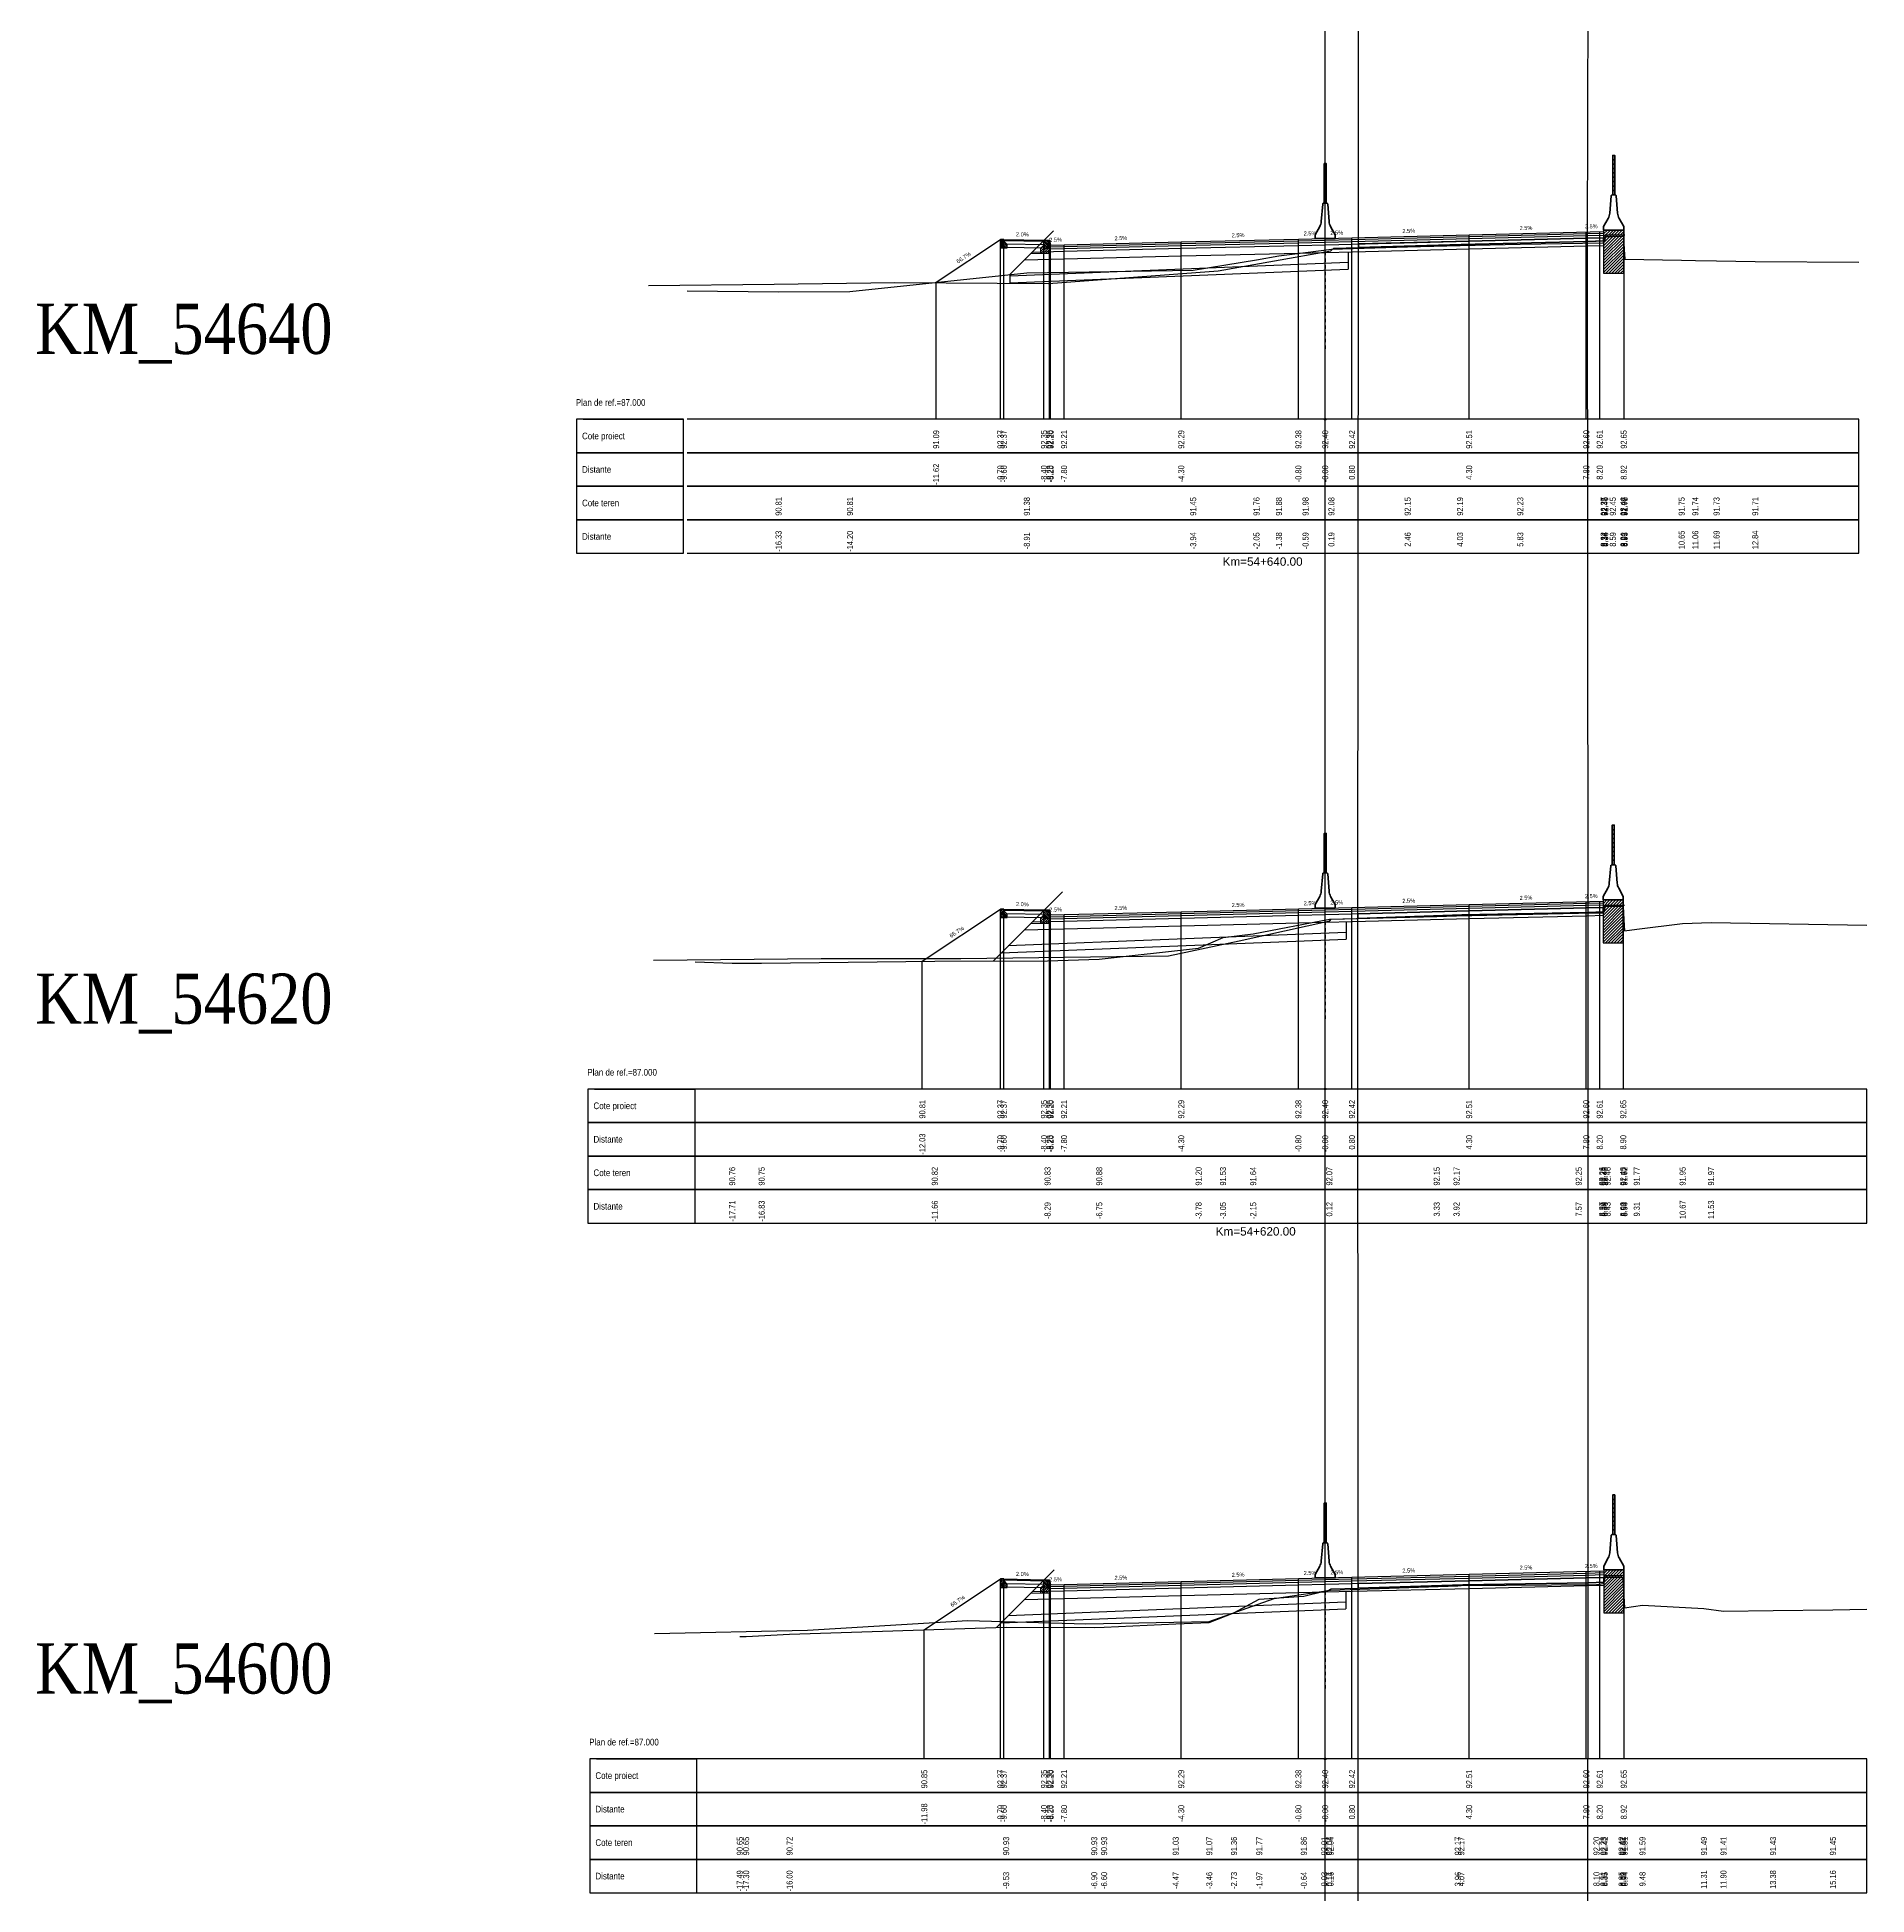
# Model space of a CAD drawing. Header units: millimetres. Extents: x 588755 to 588810, y 328107 to 328518.
# Drawn here: x 588755.1 to 588809.8, y 328407.1 to 328462.5 of the extents above; entities that cross this region are included whole.
import ezdxf

# ---------------------------------------------------------------- set-up
doc = ezdxf.new("R2010")
doc.units = ezdxf.units.MM
doc.header["$LTSCALE"] = 0.1
doc.header["$PDMODE"] = 32
doc.header["$PDSIZE"] = 0.05
doc.linetypes.add('DASH02', pattern=[0.6, 0.2, -0.2, 0, -0.2])
for name, color, linetype in [('0001______11', 1, 'Continuous'), ('003O______11', 1, 'Continuous'), ('018Q______11', 1, 'Continuous'), ('01FM_____313', 1, 'DASH02'), ('01FM______11', 1, 'Continuous'), ('01FM______31', 3, 'Continuous'), ('01FM______71', 7, 'Continuous'), ('01FO_____313', 1, 'DASH02'), ('01FO______11', 1, 'Continuous'), ('01FO______31', 3, 'Continuous'), ('01FO______71', 7, 'Continuous'), ('01FQ_____313', 1, 'DASH02'), ('01FQ______11', 1, 'Continuous'), ('01FQ______31', 3, 'Continuous'), ('01FQ______71', 7, 'Continuous'), ('01FW______71', 7, 'Continuous'), ('0_pct_denumiri', 7, 'Continuous'), ('0_pct_simboluri', 7, 'Continuous')]:
    doc.layers.add(name, color=color, linetype=linetype)
for name, color, linetype, lineweight in [('D-trotuare', 1, 'Continuous', 0), ('DREAPTA', 2, 'Continuous', 30), ('proiectat', 1, 'Continuous', 35), ('STANGA', 6, 'Continuous', 30), ('Teren_natural_masurat', 60, 'Continuous', 30), ('tip new jersey', 7, 'Continuous', 35), ('umplutura', 6, 'Continuous', 35)]:
    doc.layers.add(name, color=color, linetype=linetype, lineweight=lineweight)
doc.styles.get("Standard").update_dxf_attribs({"font": 'arial.ttf'})
doc.styles.add('TIMES_NEW_ROMAN', font='times.ttf')

# ---------------------------------------------------------------- blocks, each defined once
blk = doc.blocks.new('Punct')
blk.add_point((0, 0))
at = {"flags": 1}
for tag, p in [('DENPCT', (1.4, 0)), ('COTA', (1.4, -2.5)), ('COD', (1.4, -5))]:
    blk.add_attdef(tag, p, '', height=1.5, dxfattribs=at)
blk = doc.blocks.new('Bmare')
h = blk.add_hatch()
h.set_pattern_fill('ANSI31', color=8, scale=4)
h.set_pattern_definition([(45, (-1448, -631.6811), (-0.35355339, 0.35355339), [])])
h.paths.add_polyline_path([(-2, 0), (-3, -1), (-3, -2.5), (0, -2.5), (0, -1), (-2, -1)])
h = blk.add_hatch()
h.set_pattern_fill('ANSI31', color=8, scale=3, angle=90)
h.set_pattern_definition([(135, (-1448, -631.6811), (-0.26516504, -0.26516504), [])])
h.paths.add_polyline_path([(0, -1), (-2, -1), (-2, 1.5), (-0.3, 1.5), (0, 0)])
at = {"layer": 'D-trotuare'}
for points in [[(-2, 0), (-3, -1), (-3, -2.5), (0, -2.5), (0, -1), (-2, -1)], [(0, -1), (-2, -1), (-2, 1.5), (-0.3, 1.5), (0, 0)]]:
    blk.add_lwpolyline(points, close=True, dxfattribs=at)
blk = doc.blocks.new('Bmica')
h = blk.add_hatch()
h.set_pattern_fill('ANSI31', color=8, scale=3)
h.set_pattern_definition([(45, (-1452.71984, -286.1016), (-0.26516504, 0.26516504), [])])
h.paths.add_polyline_path([(-1, -1.5), (0, -1.5), (0, 0), (-1, 0)])
h = blk.add_hatch()
h.set_pattern_fill('ANSI31', color=8, scale=3, angle=90)
h.set_pattern_definition([(135, (-1452.71984, -286.1016), (-0.26516504, -0.26516504), [])])
h.paths.add_polyline_path([(0, -0.5), (0, -1.5), (-1, -1.5), (-1, -2.5), (0.5, -2.5), (1, -2.5), (1, -1.5)])
at = {"layer": '003O______11'}
for points in [[(-1, -1.5), (0, -1.5), (0, 0), (-1, 0)], [(0, -0.5), (0, -1.5), (-1, -1.5), (-1, -2.5), (0.5, -2.5), (1, -2.5), (1, -1.5)]]:
    blk.add_lwpolyline(points, close=True, dxfattribs=at)

msp = doc.modelspace()

# ---------------------------------------------------------------- hatches: boundary and pattern name
h = msp.add_hatch()
h.set_pattern_fill('ANSI31', color=8, scale=0.5)
h.set_pattern_definition([(45, (588767.23223, 328443.80208), (-0.04419417, 0.04419417), [])])
h.paths.add_polyline_path([(588801.932, 328455.497), (588802.532, 328455.497), (588802.532, 328456.783), (588801.932, 328456.783)])
h = msp.add_hatch()
h.set_pattern_fill('ANSI31', color=8, scale=0.5)
h.set_pattern_definition([(45, (588767.21833, 328423.80274), (-0.04419417, 0.04419417), [])])
h.paths.add_polyline_path([(588801.918, 328435.498), (588802.518, 328435.498), (588802.518, 328436.784), (588801.918, 328436.784)])
h = msp.add_hatch()
h.set_pattern_fill('ANSI31', color=8, scale=0.5)
h.set_pattern_definition([(45, (588767.23371, 328403.8034), (-0.04419417, 0.04419417), [])])
h.paths.add_polyline_path([(588801.934, 328415.499), (588802.534, 328415.499), (588802.534, 328416.784), (588801.934, 328416.784)])

# ---------------------------------------------------------------- linework, layer by layer
for points in [[(588793.615, 328107.137), (588793.615, 328517.769)], [(588784.815, 328456.075), (588785.503, 328456.762)], [(588809.553, 328447.137), (588809.553, 328451.137)], [(588784.815, 328436.075), (588785.769, 328437.029)], [(588809.794, 328427.137), (588809.794, 328431.137)], [(588784.815, 328416.076), (588785.517, 328416.777)], [(588809.794, 328407.137), (588809.794, 328411.137)]]:
    msp.add_lwpolyline(points)
for p in [(588793.615, 328451.137), (588793.615, 328431.137), (588793.615, 328411.137)]:
    msp.add_point(p)
at = {"layer": '0001______11'}
for points in [[(588801.932, 328455.497), (588802.532, 328455.497), (588802.532, 328456.783), (588801.932, 328456.783)], [(588801.918, 328435.498), (588802.518, 328435.498), (588802.518, 328436.784), (588801.918, 328436.784)], [(588801.934, 328415.499), (588802.534, 328415.499), (588802.534, 328416.784), (588801.934, 328416.784)]]:
    msp.add_lwpolyline(points, close=True, dxfattribs=at)
for points in [[(588785.215, 328456.443), (588784.015, 328456.467)], [(588785.215, 328456.343), (588784.107, 328456.365)], [(588785.127, 328456.245), (588784.115, 328456.265)], [(588785.115, 328456.083), (588784.815, 328456.075), (588784.2, 328455.46)], [(588794.301, 328456.135), (588794.301, 328455.614)], [(588794.301, 328455.814), (588784.2, 328455.41)], [(588784.2, 328455.21), (588794.301, 328455.614)], [(588784.2, 328455.46), (588784.2, 328455.21)], [(588785.115, 328436.084), (588784.815, 328436.075), (588783.703, 328434.963)], [(588785.215, 328436.444), (588784.015, 328436.468)], [(588785.215, 328436.344), (588784.107, 328436.366)], [(588785.127, 328436.245), (588784.115, 328436.266)], [(588794.239, 328436.134), (588794.239, 328435.612)], [(588783.941, 328435.201), (588794.239, 328435.612)], [(588794.239, 328435.813), (588784.149, 328435.409)], [(588785.215, 328416.444), (588784.015, 328416.468)], [(588785.215, 328416.344), (588784.107, 328416.367)], [(588785.127, 328416.246), (588784.115, 328416.266)], [(588794.229, 328416.135), (588794.229, 328415.613)], [(588785.115, 328416.084), (588784.815, 328416.076), (588783.799, 328415.059)], [(588783.941, 328415.201), (588794.229, 328415.613)], [(588794.229, 328415.813), (588784.149, 328415.41)]]:
    msp.add_lwpolyline(points, dxfattribs=at)
at = {"layer": '018Q______11'}
for points in [[(588785.415, 328456.283), (588785.817, 328456.293), (588789.317, 328456.381), (588792.817, 328456.468), (588793.617, 328456.488), (588794.417, 328456.508), (588797.917, 328456.596), (588801.417, 328456.683), (588801.932, 328456.696)], [(588785.415, 328456.223), (588785.818, 328456.233), (588789.318, 328456.321), (588792.818, 328456.408), (588793.618, 328456.428), (588794.418, 328456.448), (588797.918, 328456.536), (588801.418, 328456.623), (588801.932, 328456.636)], [(588784.634, 328455.893), (588785.826, 328455.923), (588789.326, 328456.011), (588792.826, 328456.098), (588793.626, 328456.118), (588794.426, 328456.138), (588797.926, 328456.226), (588801.426, 328456.313), (588801.932, 328456.326)], [(588784.87, 328456.129), (588785.82, 328456.153), (588789.32, 328456.241), (588792.82, 328456.328), (588793.62, 328456.348), (588794.42, 328456.368), (588797.92, 328456.456), (588801.42, 328456.543), (588801.932, 328456.556)], [(588785.415, 328436.284), (588785.817, 328436.294), (588789.317, 328436.381), (588792.817, 328436.469), (588793.617, 328436.489), (588794.417, 328436.509), (588797.917, 328436.596), (588801.417, 328436.684), (588801.918, 328436.696)], [(588785.415, 328436.224), (588785.818, 328436.234), (588789.318, 328436.321), (588792.818, 328436.409), (588793.618, 328436.429), (588794.418, 328436.449), (588797.918, 328436.536), (588801.418, 328436.624), (588801.918, 328436.636)], [(588784.634, 328435.894), (588785.826, 328435.924), (588789.326, 328436.011), (588792.826, 328436.099), (588793.626, 328436.119), (588794.426, 328436.139), (588797.926, 328436.226), (588801.426, 328436.314), (588801.918, 328436.326)], [(588784.87, 328436.13), (588785.82, 328436.154), (588789.32, 328436.241), (588792.82, 328436.329), (588793.62, 328436.349), (588794.42, 328436.369), (588797.92, 328436.456), (588801.42, 328436.544), (588801.918, 328436.556)], [(588785.415, 328416.284), (588785.817, 328416.294), (588789.317, 328416.382), (588792.817, 328416.469), (588793.617, 328416.489), (588794.417, 328416.509), (588797.917, 328416.597), (588801.417, 328416.684), (588801.934, 328416.697)], [(588784.634, 328415.895), (588785.826, 328415.925), (588789.326, 328416.012), (588792.826, 328416.1), (588793.626, 328416.12), (588794.426, 328416.14), (588797.926, 328416.227), (588801.426, 328416.315), (588801.934, 328416.327)], [(588784.87, 328416.131), (588785.82, 328416.154), (588789.32, 328416.242), (588792.82, 328416.329), (588793.62, 328416.349), (588794.42, 328416.369), (588797.92, 328416.457), (588801.42, 328416.544), (588801.934, 328416.557)], [(588785.415, 328416.224), (588785.818, 328416.234), (588789.318, 328416.322), (588792.818, 328416.409), (588793.618, 328416.429), (588794.418, 328416.449), (588797.918, 328416.537), (588801.418, 328416.624), (588801.934, 328416.637)]]:
    msp.add_lwpolyline(points, dxfattribs=at)
at = {"layer": '01FM_____313'}
msp.add_lwpolyline([(588793.615, 328416.137), (588793.615, 328413.137)], dxfattribs=at)
at = {"layer": '01FM______11'}
msp.add_lwpolyline([(588781.639, 328414.99), (588783.915, 328416.508), (588784.015, 328416.508), (588785.215, 328416.484), (588785.385, 328416.484), (588785.415, 328416.334), (588785.815, 328416.344), (588789.315, 328416.432), (588792.815, 328416.519), (588793.615, 328416.539), (588794.415, 328416.559), (588797.915, 328416.647), (588801.934, 328416.747)], dxfattribs=at)
at = {"layer": '01FM______31'}
msp.add_lwpolyline([(588776.129, 328414.789), (588776.319, 328414.792), (588777.616, 328414.861), (588784.085, 328415.069), (588786.716, 328415.063), (588787.012, 328415.069), (588789.149, 328415.167), (588790.152, 328415.207), (588790.89, 328415.496), (588791.647, 328415.904), (588792.977, 328415.993), (588793.587, 328416.149), (588793.729, 328416.176), (588793.776, 328416.177), (588797.576, 328416.308), (588797.681, 328416.311), (588801.719, 328416.34), (588801.925, 328416.371), (588801.929, 328416.386), (588801.965, 328416.559), (588802.468, 328416.558), (588802.507, 328416.557), (588802.51, 328416.508), (588802.556, 328415.65), (588803.092, 328415.727), (588804.928, 328415.627), (588805.512, 328415.543), (588806.992, 328415.567), (588808.78, 328415.586), (588809.794, 328415.607)], dxfattribs=at)
at = {"layer": '01FM______71'}
for points in [[(588783.915, 328411.137), (588783.915, 328416.508)], [(588784.015, 328411.137), (588784.015, 328416.508)], [(588785.215, 328411.137), (588785.215, 328416.484)], [(588785.385, 328411.137), (588785.385, 328416.484)], [(588785.415, 328411.137), (588785.415, 328416.334)], [(588785.815, 328411.137), (588785.815, 328416.344)], [(588789.315, 328411.137), (588789.315, 328416.432)], [(588792.815, 328411.137), (588792.815, 328416.519)], [(588793.615, 328411.137), (588793.615, 328416.539)], [(588794.415, 328411.137), (588794.415, 328416.559)], [(588797.915, 328411.137), (588797.915, 328416.647)], [(588781.639, 328411.137), (588781.639, 328414.99)], [(588771.651, 328410.137), (588774.851, 328410.137), (588774.851, 328411.137), (588771.651, 328411.137), (588771.651, 328410.137)], [(588771.851, 328411.137), (588774.851, 328411.137)], [(588771.851, 328411.137), (588774.851, 328411.137)], [(588771.651, 328409.137), (588774.851, 328409.137), (588774.851, 328410.137), (588771.651, 328410.137), (588771.651, 328409.137)], [(588771.651, 328408.137), (588774.851, 328408.137), (588774.851, 328409.137), (588771.651, 328409.137), (588771.651, 328408.137)], [(588771.651, 328407.137), (588774.851, 328407.137), (588774.851, 328408.137), (588771.651, 328408.137), (588771.651, 328407.137)], [(588774.794, 328407.137), (588809.794, 328407.137)]]:
    msp.add_lwpolyline(points, dxfattribs=at)
at = {"layer": '01FO_____313'}
msp.add_lwpolyline([(588793.615, 328436.137), (588793.615, 328433.137)], dxfattribs=at)
at = {"layer": '01FO______11'}
msp.add_lwpolyline([(588781.582, 328434.952), (588783.915, 328436.508), (588784.015, 328436.508), (588785.215, 328436.484), (588785.385, 328436.484), (588785.415, 328436.334), (588785.815, 328436.344), (588789.315, 328436.431), (588792.815, 328436.519), (588793.615, 328436.539), (588794.415, 328436.559), (588797.915, 328436.646), (588801.918, 328436.746)], dxfattribs=at)
at = {"layer": '01FO______31'}
msp.add_lwpolyline([(588774.794, 328434.936), (588775.902, 328434.899), (588776.782, 328434.891), (588781.954, 328434.956), (588785.322, 328434.97), (588786.865, 328435.015), (588789.833, 328435.341), (588790.563, 328435.664), (588791.464, 328435.774), (588793.739, 328436.208), (588796.946, 328436.288), (588797.538, 328436.308), (588801.186, 328436.39), (588801.883, 328436.395), (588801.919, 328436.4), (588801.956, 328436.568), (588801.962, 328436.598), (588802.049, 328436.598), (588802.513, 328436.586), (588802.546, 328436.009), (588802.554, 328435.859), (588802.922, 328435.912), (588804.29, 328436.084), (588805.141, 328436.109), (588809.794, 328436.033)], dxfattribs=at)
at = {"layer": '01FO______71'}
for points in [[(588797.915, 328431.137), (588797.915, 328436.646)], [(588783.915, 328431.137), (588783.915, 328436.508)], [(588784.015, 328431.137), (588784.015, 328436.508)], [(588785.215, 328431.137), (588785.215, 328436.484)], [(588785.385, 328431.137), (588785.385, 328436.484)], [(588785.415, 328431.137), (588785.415, 328436.334)], [(588785.815, 328431.137), (588785.815, 328436.344)], [(588789.315, 328431.137), (588789.315, 328436.431)], [(588792.815, 328431.137), (588792.815, 328436.519)], [(588793.615, 328431.137), (588793.615, 328436.539)], [(588794.415, 328431.137), (588794.415, 328436.559)], [(588781.582, 328431.137), (588781.582, 328434.952)], [(588771.594, 328430.137), (588774.794, 328430.137), (588774.794, 328431.137), (588771.594, 328431.137), (588771.594, 328430.137)], [(588771.794, 328431.137), (588774.794, 328431.137)], [(588771.794, 328431.137), (588774.794, 328431.137)], [(588771.594, 328429.137), (588774.794, 328429.137), (588774.794, 328430.137), (588771.594, 328430.137), (588771.594, 328429.137)], [(588771.594, 328428.137), (588774.794, 328428.137), (588774.794, 328429.137), (588771.594, 328429.137), (588771.594, 328428.137)], [(588771.594, 328427.137), (588774.794, 328427.137), (588774.794, 328428.137), (588771.594, 328428.137), (588771.594, 328427.137)]]:
    msp.add_lwpolyline(points, dxfattribs=at)
at = {"layer": '01FQ_____313'}
msp.add_lwpolyline([(588793.615, 328456.137), (588793.615, 328453.137)], dxfattribs=at)
at = {"layer": '01FQ______11'}
msp.add_lwpolyline([(588781.994, 328455.225), (588783.915, 328456.507), (588784.015, 328456.507), (588785.215, 328456.483), (588785.385, 328456.483), (588785.415, 328456.333), (588785.815, 328456.343), (588789.315, 328456.431), (588792.815, 328456.518), (588793.615, 328456.538), (588794.415, 328456.558), (588797.915, 328456.646), (588801.932, 328456.746)], dxfattribs=at)
at = {"layer": '01FQ______31'}
msp.add_lwpolyline([(588774.553, 328454.974), (588777.287, 328454.945), (588779.42, 328454.952), (588784.704, 328455.513), (588789.672, 328455.591), (588791.563, 328455.898), (588792.234, 328456.018), (588793.028, 328456.117), (588793.801, 328456.216), (588796.077, 328456.289), (588797.644, 328456.328), (588799.442, 328456.368), (588801.933, 328456.406), (588801.951, 328456.489), (588801.978, 328456.596), (588802.207, 328456.59), (588802.524, 328456.599), (588802.547, 328456.206), (588802.563, 328455.92), (588804.261, 328455.888), (588804.672, 328455.878), (588805.304, 328455.868), (588806.459, 328455.849), (588809.553, 328455.831)], dxfattribs=at)
at = {"layer": '01FQ______71'}
for points in [[(588783.915, 328451.137), (588783.915, 328456.507)], [(588784.015, 328451.137), (588784.015, 328456.507)], [(588785.215, 328451.137), (588785.215, 328456.483)], [(588785.385, 328451.137), (588785.385, 328456.483)], [(588785.415, 328451.137), (588785.415, 328456.333)], [(588785.815, 328451.137), (588785.815, 328456.343)], [(588789.315, 328451.137), (588789.315, 328456.431)], [(588792.815, 328451.137), (588792.815, 328456.518)], [(588793.615, 328451.137), (588793.615, 328456.538)], [(588794.415, 328451.137), (588794.415, 328456.558)], [(588781.994, 328451.137), (588781.994, 328455.225)], [(588771.252, 328450.137), (588774.452, 328450.137), (588774.452, 328451.137), (588771.252, 328451.137), (588771.252, 328450.137)], [(588771.452, 328451.137), (588774.452, 328451.137)], [(588771.452, 328451.137), (588774.452, 328451.137)], [(588771.252, 328449.137), (588774.452, 328449.137), (588774.452, 328450.137), (588771.252, 328450.137), (588771.252, 328449.137)], [(588771.252, 328448.137), (588774.452, 328448.137), (588774.452, 328449.137), (588771.252, 328449.137), (588771.252, 328448.137)], [(588771.252, 328447.137), (588774.452, 328447.137), (588774.452, 328448.137), (588771.252, 328448.137), (588771.252, 328447.137)], [(588774.553, 328447.137), (588809.553, 328447.137)]]:
    msp.add_lwpolyline(points, dxfattribs=at)
at = {"layer": '01FW______71'}
for p, q in [((588802.533, 328456.783), (588802.533, 328451.137)), ((588802.518, 328436.784), (588802.518, 328431.137)), ((588802.534, 328416.784), (588802.534, 328411.137))]:
    msp.add_line(p, q, dxfattribs=at)
for points in [[(588797.915, 328451.137), (588797.915, 328456.646)], [(588801.415, 328451.137), (588801.415, 328456.733)], [(588801.815, 328451.137), (588801.815, 328456.743)], [(588809.553, 328451.137), (588774.553, 328451.137)], [(588774.553, 328450.137), (588809.553, 328450.137)], [(588809.553, 328450.137), (588774.553, 328450.137)], [(588774.553, 328449.137), (588809.553, 328449.137)], [(588809.553, 328449.137), (588774.553, 328449.137)], [(588774.553, 328448.137), (588809.553, 328448.137)], [(588809.553, 328448.137), (588774.553, 328448.137)], [(588801.415, 328431.137), (588801.415, 328436.734)], [(588801.815, 328431.137), (588801.815, 328436.744)], [(588809.794, 328431.137), (588774.794, 328431.137)], [(588774.794, 328430.137), (588809.794, 328430.137)], [(588809.794, 328430.137), (588774.794, 328430.137)], [(588774.794, 328429.137), (588809.794, 328429.137)], [(588809.794, 328429.137), (588774.794, 328429.137)], [(588774.794, 328428.137), (588809.794, 328428.137)], [(588809.794, 328428.137), (588774.794, 328428.137)], [(588774.794, 328427.137), (588809.794, 328427.137)], [(588801.415, 328411.137), (588801.415, 328416.734)], [(588801.815, 328411.137), (588801.815, 328416.744)], [(588809.794, 328411.137), (588774.794, 328411.137)], [(588774.794, 328410.137), (588809.794, 328410.137)], [(588809.794, 328410.137), (588774.794, 328410.137)], [(588774.794, 328409.137), (588809.794, 328409.137)], [(588809.794, 328409.137), (588774.794, 328409.137)], [(588774.794, 328408.137), (588809.794, 328408.137)], [(588809.794, 328408.137), (588774.794, 328408.137)]]:
    msp.add_lwpolyline(points, dxfattribs=at)
at = {"layer": 'DREAPTA'}
msp.add_lwpolyline([(588801.365, 328107.137), (588801.365, 328115.109), (588801.398, 328135.157), (588801.418, 328155.179), (588801.428, 328175.201), (588801.436, 328195.229), (588801.401, 328215.24), (588801.434, 328235.277), (588801.441, 328255.266), (588801.391, 328275.28), (588801.394, 328295.308), (588801.378, 328316.313), (588801.408, 328336.346), (588801.419, 328356.352), (588801.43, 328376.379), (588801.443, 328396.374), (588801.475, 328416.397), (588801.468, 328436.412), (588801.447, 328456.44), (588801.497, 328476.437), (588801.477, 328495.445), (588801.417, 328515.465)], dxfattribs=at)
at = {"layer": 'proiectat', "color": 3}
for p, q in [((588802.203, 328458.881), (588802.263, 328458.881)), ((588793.585, 328458.636), (588793.645, 328458.636)), ((588793.585, 328458.506), (588793.645, 328458.506)), ((588793.585, 328458.376), (588793.645, 328458.376)), ((588802.203, 328458.751), (588802.263, 328458.751)), ((588802.203, 328458.621), (588802.263, 328458.621)), ((588802.203, 328458.491), (588802.263, 328458.491)), ((588802.263, 328458.361), (588802.203, 328458.361)), ((588802.203, 328458.361), (588802.263, 328458.361)), ((588793.585, 328458.246), (588793.645, 328458.246)), ((588793.645, 328458.116), (588793.585, 328458.116)), ((588793.585, 328458.116), (588793.645, 328458.116)), ((588793.645, 328457.856), (588793.585, 328457.856)), ((588793.585, 328457.856), (588793.645, 328457.856)), ((588793.585, 328457.726), (588793.645, 328457.726)), ((588802.263, 328458.101), (588802.203, 328458.101)), ((588802.203, 328458.101), (588802.263, 328458.101)), ((588802.203, 328457.971), (588802.263, 328457.971)), ((588802.189, 328438.881), (588802.249, 328438.881)), ((588793.585, 328438.636), (588793.645, 328438.636)), ((588793.585, 328438.506), (588793.645, 328438.506)), ((588793.585, 328438.376), (588793.645, 328438.376)), ((588802.189, 328438.751), (588802.249, 328438.751)), ((588802.189, 328438.621), (588802.249, 328438.621)), ((588802.189, 328438.491), (588802.249, 328438.491)), ((588802.249, 328438.361), (588802.189, 328438.361)), ((588802.189, 328438.361), (588802.249, 328438.361)), ((588793.585, 328438.246), (588793.645, 328438.246)), ((588793.645, 328438.116), (588793.585, 328438.116)), ((588793.585, 328438.116), (588793.645, 328438.116)), ((588793.645, 328437.856), (588793.585, 328437.856)), ((588793.585, 328437.856), (588793.645, 328437.856)), ((588802.249, 328438.101), (588802.189, 328438.101)), ((588802.189, 328438.101), (588802.249, 328438.101)), ((588802.189, 328437.971), (588802.249, 328437.971)), ((588793.585, 328437.726), (588793.645, 328437.726)), ((588802.204, 328418.882), (588802.264, 328418.882)), ((588793.585, 328418.637), (588793.645, 328418.637)), ((588793.585, 328418.507), (588793.645, 328418.507)), ((588793.585, 328418.377), (588793.645, 328418.377)), ((588802.204, 328418.752), (588802.264, 328418.752)), ((588802.204, 328418.622), (588802.264, 328418.622)), ((588802.204, 328418.492), (588802.264, 328418.492)), ((588802.264, 328418.362), (588802.204, 328418.362)), ((588802.204, 328418.362), (588802.264, 328418.362)), ((588793.585, 328418.247), (588793.645, 328418.247)), ((588793.645, 328418.117), (588793.585, 328418.117)), ((588793.585, 328418.117), (588793.645, 328418.117)), ((588793.645, 328417.857), (588793.585, 328417.857)), ((588793.585, 328417.857), (588793.645, 328417.857)), ((588802.264, 328418.102), (588802.204, 328418.102)), ((588802.204, 328418.102), (588802.264, 328418.102)), ((588802.204, 328417.972), (588802.264, 328417.972)), ((588793.585, 328417.727), (588793.645, 328417.727))]:
    msp.add_line(p, q, dxfattribs=at)
for points in [[(588802.263, 328457.833), (588802.263, 328459.016), (588802.203, 328459.016), (588802.203, 328457.833), (588802.263, 328457.833), (588802.263, 328457.833)], [(588793.645, 328457.588), (588793.645, 328458.771), (588793.585, 328458.771), (588793.585, 328457.588), (588793.645, 328457.588), (588793.645, 328457.588)], [(588793.645, 328457.986), (588793.585, 328457.986), (588793.645, 328457.986), (588793.645, 328457.986)], [(588802.263, 328458.231), (588802.203, 328458.231), (588802.263, 328458.231), (588802.263, 328458.231)], [(588802.249, 328437.834), (588802.249, 328439.017), (588802.189, 328439.017), (588802.189, 328437.834), (588802.249, 328437.834), (588802.249, 328437.834)], [(588793.645, 328437.589), (588793.645, 328438.772), (588793.585, 328438.772), (588793.585, 328437.589), (588793.645, 328437.589), (588793.645, 328437.589)], [(588793.645, 328437.986), (588793.585, 328437.986), (588793.645, 328437.986), (588793.645, 328437.986)], [(588802.249, 328438.231), (588802.189, 328438.231), (588802.249, 328438.231), (588802.249, 328438.231)], [(588802.264, 328417.834), (588802.264, 328419.017), (588802.204, 328419.017), (588802.204, 328417.834), (588802.264, 328417.834), (588802.264, 328417.834)], [(588793.645, 328417.589), (588793.645, 328418.772), (588793.585, 328418.772), (588793.585, 328417.589), (588793.645, 328417.589), (588793.645, 328417.589)], [(588793.645, 328417.987), (588793.585, 328417.987), (588793.645, 328417.987), (588793.645, 328417.987)], [(588802.264, 328418.232), (588802.204, 328418.232), (588802.264, 328418.232), (588802.264, 328418.232)]]:
    msp.add_lwpolyline(points, close=True, dxfattribs=at)
at = {"layer": 'STANGA'}
msp.add_lwpolyline([(588794.613, 328107.137), (588794.618, 328114.971), (588794.638, 328135.003), (588794.652, 328155.006), (588794.618, 328175.06), (588794.634, 328195.088), (588794.633, 328215.1), (588794.598, 328235.129), (588794.613, 328255.118), (588794.615, 328275.133), (588794.605, 328295.164), (588794.602, 328316.186), (588794.601, 328336.176), (588794.622, 328356.195), (588794.588, 328376.222), (588794.608, 328396.225), (588794.599, 328416.23), (588794.591, 328436.234), (588794.606, 328456.264), (588794.621, 328476.277), (588794.591, 328495.278), (588794.526, 328515.332)], dxfattribs=at)
at = {"layer": 'Teren_natural_masurat', "linetype": 'Continuous', "ltscale": 0.1, "flags": 128}
for points in [[(588773.407, 328455.133), (588777.157, 328455.171), (588780.757, 328455.221), (588785.355, 328455.186), (588790.422, 328455.569), (588793.783, 328456.163), (588793.876, 328456.243), (588794.606, 328456.264), (588797.68, 328456.35), (588801.447, 328456.44), (588801.972, 328456.468), (588802.004, 328456.644), (588802.568, 328456.642)], [(588773.554, 328434.984), (588778.561, 328435.034), (588782.734, 328435.04), (588788.932, 328435.116), (588791.044, 328435.564), (588793.753, 328436.161), (588793.795, 328436.209), (588794.591, 328436.234), (588797.695, 328436.337), (588801.468, 328436.412), (588801.957, 328436.425), (588801.992, 328436.629), (588802.558, 328436.629)], [(588773.586, 328414.879), (588778.155, 328414.984), (588782.937, 328415.264), (588786.466, 328415.168), (588790.152, 328415.24), (588792.088, 328415.926), (588793.706, 328416.162), (588793.789, 328416.215), (588794.599, 328416.23), (588797.73, 328416.329), (588801.475, 328416.397), (588801.95, 328416.411), (588801.987, 328416.616), (588802.549, 328416.616)]]:
    msp.add_lwpolyline(points, dxfattribs=at)
at = {"layer": 'tip new jersey', "color": 1}
for points in [[(588802.396, 328457.135, -0.106569), (588802.35, 328457.287), (588802.308, 328457.803, 0.414214), (588802.278, 328457.833), (588802.233, 328457.833), (588802.188, 328457.833, 0.414214), (588802.158, 328457.803), (588802.116, 328457.287, -0.106569), (588802.07, 328457.135), (588801.933, 328456.888), (588801.933, 328456.783), (588802.533, 328456.783), (588802.533, 328456.888)], [(588793.778, 328456.89, -0.106569), (588793.733, 328457.042), (588793.69, 328457.558, 0.414214), (588793.66, 328457.588), (588793.615, 328457.588), (588793.57, 328457.588, 0.414214), (588793.54, 328457.558), (588793.498, 328457.042, -0.106569), (588793.452, 328456.89), (588793.315, 328456.643), (588793.315, 328456.538), (588793.915, 328456.538), (588793.915, 328456.643)], [(588802.382, 328437.136, -0.106569), (588802.336, 328437.287), (588802.294, 328437.804, 0.414214), (588802.264, 328437.834), (588802.219, 328437.834), (588802.174, 328437.834, 0.414214), (588802.144, 328437.804), (588802.102, 328437.287, -0.106569), (588802.056, 328437.136), (588801.919, 328436.889), (588801.919, 328436.784), (588802.519, 328436.784), (588802.519, 328436.889)], [(588793.778, 328436.891, -0.106569), (588793.733, 328437.042), (588793.69, 328437.559, 0.414214), (588793.66, 328437.589), (588793.615, 328437.589), (588793.57, 328437.589, 0.414214), (588793.54, 328437.559), (588793.498, 328437.042, -0.106569), (588793.452, 328436.891), (588793.315, 328436.644), (588793.315, 328436.539), (588793.915, 328436.539), (588793.915, 328436.644)], [(588802.397, 328417.137, -0.106569), (588802.351, 328417.288), (588802.309, 328417.804, 0.414214), (588802.279, 328417.834), (588802.234, 328417.834), (588802.189, 328417.834, 0.414214), (588802.159, 328417.804), (588802.117, 328417.288, -0.106569), (588802.071, 328417.137), (588801.934, 328416.889), (588801.934, 328416.784), (588802.534, 328416.784), (588802.534, 328416.889)], [(588793.778, 328416.892, -0.106569), (588793.733, 328417.043), (588793.69, 328417.559, 0.414214), (588793.66, 328417.589), (588793.615, 328417.589), (588793.57, 328417.589, 0.414214), (588793.54, 328417.559), (588793.498, 328417.043, -0.106569), (588793.452, 328416.892), (588793.315, 328416.644), (588793.315, 328416.539), (588793.915, 328416.539), (588793.915, 328416.644)]]:
    msp.add_lwpolyline(points, format="xyb", close=True, dxfattribs=at)
at = {"layer": 'umplutura'}
for points in [[(588801.447, 328456.44), (588801.932, 328456.466), (588801.932, 328456.556), (588801.42, 328456.543), (588797.92, 328456.456), (588794.606, 328456.373), (588794.606, 328456.264), (588797.68, 328456.35)], [(588801.468, 328436.412), (588801.918, 328436.424), (588801.918, 328436.556), (588801.42, 328436.544), (588797.92, 328436.456), (588794.591, 328436.373), (588794.591, 328436.234), (588797.695, 328436.337)], [(588797.73, 328416.329), (588801.475, 328416.397), (588801.934, 328416.411), (588801.934, 328416.557), (588801.42, 328416.544), (588797.92, 328416.457), (588794.599, 328416.374), (588794.599, 328416.23)]]:
    msp.add_lwpolyline(points, close=True, dxfattribs=at)

# ---------------------------------------------------------------- block references
at = {"xscale": 0.1, "yscale": 0.1, "zscale": 0.1}
for name, p in [('Bmica', (588784.015, 328456.507)), ('Bmare', (588785.415, 328456.333)), ('Bmica', (588784.015, 328436.508)), ('Bmare', (588785.415, 328436.334)), ('Bmica', (588784.015, 328416.508)), ('Bmare', (588785.415, 328416.334))]:
    msp.add_blockref(name, p, dxfattribs=at)
at = {"layer": '0_pct_simboluri'}
for p in [(588793.615, 328451.137), (588793.615, 328431.137), (588793.615, 328411.137)]:
    msp.add_blockref('Punct', p, dxfattribs=at)

# ---------------------------------------------------------------- texts
at = {"layer": '01FM______71'}
for s, rotation, p in [('2.0%', 358.8544, (588784.377, 328416.601)), ('2.5%', 1.4322, (588790.823, 328416.57)), ('2.5%', 1.4322, (588792.973, 328416.623)), ('2.5%', 1.4322, (588793.773, 328416.643)), ('2.5%', 1.4322, (588795.923, 328416.697)), ('2.5%', 1.4322, (588799.423, 328416.785)), ('2.5%', 1.4322, (588801.373, 328416.833)), ('2.5%', 1.4322, (588785.373, 328416.433)), ('2.5%', 1.4322, (588787.323, 328416.482)), ('66.7%', 33.7035, (588782.472, 328415.666))]:
    msp.add_text(s, height=0.12, rotation=rotation, dxfattribs=at).set_placement(p)
at = {"layer": '01FM______71', "width": 0.85}
for s, height, rotation, p in [(' Plan de ref.=87.000 ', 0.2, 359.9998, (588771.566, 328411.537)), (' Cote proiect ', 0.2, 359.9998, (588771.751, 328410.537)), ('90.85', 0.18, 90, (588781.729, 328410.255)), ('92.37', 0.18, 90, (588784.005, 328410.255)), ('92.37', 0.18, 90, (588784.105, 328410.255)), ('92.35', 0.18, 90, (588785.305, 328410.255)), ('92.35', 0.18, 90, (588785.475, 328410.255)), ('92.20', 0.18, 90, (588785.505, 328410.255)), ('92.21', 0.18, 90, (588785.905, 328410.255)), ('92.29', 0.18, 90, (588789.405, 328410.255)), ('92.38', 0.18, 90, (588792.905, 328410.255)), ('92.40', 0.18, 90, (588793.705, 328410.255)), ('92.42', 0.18, 90, (588794.505, 328410.255)), ('92.51', 0.18, 90, (588798.005, 328410.255)), (' Distante ', 0.2, 359.9998, (588771.751, 328409.537)), ('-11.98', 0.18, 90, (588781.729, 328409.178)), ('-9.70', 0.18, 90, (588784.005, 328409.255)), ('-9.60', 0.18, 90, (588784.105, 328409.255)), ('-8.40', 0.18, 90, (588785.305, 328409.255)), ('-8.23', 0.18, 90, (588785.475, 328409.255)), ('-8.20', 0.18, 90, (588785.505, 328409.255)), ('-7.80', 0.18, 90, (588785.905, 328409.255)), ('-4.30', 0.18, 90, (588789.405, 328409.255)), ('-0.80', 0.18, 90, (588792.905, 328409.255)), ('-0.00', 0.18, 90, (588793.705, 328409.255)), ('0.80', 0.18, 90, (588794.505, 328409.331)), ('4.30', 0.18, 90, (588798.005, 328409.331)), (' Cote teren ', 0.2, 359.9998, (588771.751, 328408.537)), ('90.65', 0.18, 90, (588776.219, 328408.255)), ('90.65', 0.18, 90, (588776.409, 328408.255)), ('90.72', 0.18, 90, (588777.706, 328408.255)), ('90.93', 0.18, 90, (588784.175, 328408.255)), ('90.93', 0.18, 90, (588786.806, 328408.255)), ('90.93', 0.18, 90, (588787.102, 328408.255)), ('91.03', 0.18, 90, (588789.239, 328408.255)), ('91.07', 0.18, 90, (588790.242, 328408.255)), ('91.36', 0.18, 90, (588790.98, 328408.255)), ('91.77', 0.18, 90, (588791.737, 328408.255)), ('91.86', 0.18, 90, (588793.067, 328408.255)), ('92.01', 0.18, 90, (588793.677, 328408.255)), ('92.04', 0.18, 90, (588793.819, 328408.255)), ('92.04', 0.18, 90, (588793.866, 328408.255)), ('92.17', 0.18, 90, (588797.666, 328408.255)), ('92.17', 0.18, 90, (588797.771, 328408.255)), ('91.49', 0.18, 90, (588805.018, 328408.255)), ('91.41', 0.18, 90, (588805.602, 328408.255)), ('91.43', 0.18, 90, (588807.082, 328408.255)), ('91.45', 0.18, 90, (588808.87, 328408.255)), ('11.31', 0.18, 90, (588805.018, 328407.255)), ('11.90', 0.18, 90, (588805.602, 328407.255)), ('13.38', 0.18, 90, (588807.082, 328407.255)), ('15.16', 0.18, 90, (588808.87, 328407.255)), (' Distante ', 0.2, 359.9998, (588771.751, 328407.537)), ('-17.49', 0.18, 90, (588776.219, 328407.178)), ('-17.30', 0.18, 90, (588776.409, 328407.178)), ('-16.00', 0.18, 90, (588777.706, 328407.178)), ('-9.53', 0.18, 90, (588784.175, 328407.255)), ('-6.90', 0.18, 90, (588786.806, 328407.255)), ('-6.60', 0.18, 90, (588787.102, 328407.255)), ('-4.47', 0.18, 90, (588789.239, 328407.255)), ('-3.46', 0.18, 90, (588790.242, 328407.255)), ('-2.73', 0.18, 90, (588790.98, 328407.255)), ('-1.97', 0.18, 90, (588791.737, 328407.255)), ('-0.64', 0.18, 90, (588793.067, 328407.255)), ('-0.03', 0.18, 90, (588793.677, 328407.255)), ('0.11', 0.18, 90, (588793.819, 328407.331)), ('0.16', 0.18, 90, (588793.866, 328407.331)), ('3.96', 0.18, 90, (588797.666, 328407.331)), ('4.07', 0.18, 90, (588797.771, 328407.331)), ('8.10', 0.18, 90, (588801.809, 328407.331)), ('8.31', 0.18, 90, (588802.015, 328407.331)), ('8.31', 0.18, 90, (588802.019, 328407.331)), ('8.35', 0.18, 90, (588802.055, 328407.331)), ('8.85', 0.18, 90, (588802.558, 328407.331)), ('8.89', 0.18, 90, (588802.597, 328407.331)), ('8.89', 0.18, 90, (588802.6, 328407.331)), ('8.94', 0.18, 90, (588802.646, 328407.331)), ('9.48', 0.18, 90, (588803.182, 328407.331))]:
    msp.add_text(s, height=height, rotation=rotation, dxfattribs=at).set_placement(p)
at = {"layer": '01FO______71'}
for s, height, rotation, p in [('2.0%', 0.12, 358.8544, (588784.377, 328436.601)), ('2.5%', 0.12, 1.4322, (588790.823, 328436.569)), ('2.5%', 0.12, 1.4322, (588792.973, 328436.623)), ('2.5%', 0.12, 1.4322, (588793.773, 328436.643)), ('2.5%', 0.12, 1.4322, (588795.923, 328436.696)), ('2.5%', 0.12, 1.4322, (588799.423, 328436.784)), ('2.5%', 0.12, 1.4322, (588801.373, 328436.833)), ('2.5%', 0.12, 1.4322, (588785.373, 328436.433)), ('2.5%', 0.12, 1.4322, (588787.323, 328436.481)), ('66.7%', 0.12, 33.7035, (588782.444, 328435.646)), (' Km=54+620.00 ', 0.25, 359.9998, (588790.249, 328426.762))]:
    msp.add_text(s, height=height, rotation=rotation, dxfattribs=at).set_placement(p)
at = {"layer": '01FO______71', "width": 0.85}
for s, height, rotation, p in [(' Plan de ref.=87.000 ', 0.2, 359.9998, (588771.509, 328431.537)), (' Cote proiect ', 0.2, 359.9998, (588771.694, 328430.537)), ('90.81', 0.18, 90, (588781.672, 328430.255)), ('92.37', 0.18, 90, (588784.005, 328430.255)), ('92.37', 0.18, 90, (588784.105, 328430.255)), ('92.35', 0.18, 90, (588785.305, 328430.255)), ('92.35', 0.18, 90, (588785.475, 328430.255)), ('92.20', 0.18, 90, (588785.505, 328430.255)), ('92.21', 0.18, 90, (588785.905, 328430.255)), ('92.29', 0.18, 90, (588789.405, 328430.255)), ('92.38', 0.18, 90, (588792.905, 328430.255)), ('92.40', 0.18, 90, (588793.705, 328430.255)), ('92.42', 0.18, 90, (588794.505, 328430.255)), ('92.51', 0.18, 90, (588798.005, 328430.255)), (' Distante ', 0.2, 359.9998, (588771.694, 328429.537)), ('-12.03', 0.18, 90, (588781.672, 328429.178)), ('-9.70', 0.18, 90, (588784.005, 328429.255)), ('-9.60', 0.18, 90, (588784.105, 328429.255)), ('-8.40', 0.18, 90, (588785.305, 328429.255)), ('-8.23', 0.18, 90, (588785.475, 328429.255)), ('-8.20', 0.18, 90, (588785.505, 328429.255)), ('-7.80', 0.18, 90, (588785.905, 328429.255)), ('-4.30', 0.18, 90, (588789.405, 328429.255)), ('-0.80', 0.18, 90, (588792.905, 328429.255)), ('-0.00', 0.18, 90, (588793.705, 328429.255)), ('0.80', 0.18, 90, (588794.505, 328429.331)), ('4.30', 0.18, 90, (588798.005, 328429.331)), (' Cote teren ', 0.2, 359.9998, (588771.694, 328428.537)), ('90.76', 0.18, 90, (588775.992, 328428.255)), ('90.75', 0.18, 90, (588776.872, 328428.255)), ('90.82', 0.18, 90, (588782.044, 328428.255)), ('90.83', 0.18, 90, (588785.412, 328428.255)), ('90.88', 0.18, 90, (588786.955, 328428.255)), ('91.20', 0.18, 90, (588789.923, 328428.255)), ('91.53', 0.18, 90, (588790.653, 328428.255)), ('91.64', 0.18, 90, (588791.554, 328428.255)), ('92.07', 0.18, 90, (588793.829, 328428.255)), ('92.15', 0.18, 90, (588797.036, 328428.255)), ('92.17', 0.18, 90, (588797.628, 328428.255)), (' Distante ', 0.2, 359.9998, (588771.694, 328427.537)), ('-17.71', 0.18, 90, (588775.992, 328427.178)), ('-16.83', 0.18, 90, (588776.872, 328427.178)), ('-11.66', 0.18, 90, (588782.044, 328427.178)), ('-8.29', 0.18, 90, (588785.412, 328427.255)), ('-6.75', 0.18, 90, (588786.955, 328427.255)), ('-3.78', 0.18, 90, (588789.923, 328427.255)), ('-3.05', 0.18, 90, (588790.653, 328427.255)), ('-2.15', 0.18, 90, (588791.554, 328427.255)), ('0.12', 0.18, 90, (588793.829, 328427.331)), ('3.33', 0.18, 90, (588797.036, 328427.331)), ('3.92', 0.18, 90, (588797.628, 328427.331))]:
    msp.add_text(s, height=height, rotation=rotation, dxfattribs=at).set_placement(p)
at = {"layer": '01FQ______71'}
for s, height, rotation, p in [('2.0%', 0.12, 358.8544, (588784.377, 328456.6)), ('2.5%', 0.12, 1.4322, (588787.323, 328456.481)), ('2.5%', 0.12, 1.4322, (588790.823, 328456.568)), ('2.5%', 0.12, 1.4322, (588792.973, 328456.622)), ('2.5%', 0.12, 1.4322, (588793.773, 328456.642)), ('2.5%', 0.12, 1.4322, (588795.923, 328456.696)), ('2.5%', 0.12, 1.4322, (588799.423, 328456.783)), ('2.5%', 0.12, 1.4322, (588801.373, 328456.832)), ('66.7%', 0.12, 33.7035, (588782.649, 328455.783)), ('2.5%', 0.12, 1.4322, (588785.373, 328456.432)), (' Km=54+640.00 ', 0.25, 359.9998, (588790.455, 328446.762))]:
    msp.add_text(s, height=height, rotation=rotation, dxfattribs=at).set_placement(p)
at = {"layer": '01FQ______71', "width": 0.85}
for s, height, rotation, p in [(' Plan de ref.=87.000 ', 0.2, 359.9998, (588771.167, 328451.537)), (' Cote proiect ', 0.2, 359.9998, (588771.352, 328450.537)), ('91.09', 0.18, 90, (588782.084, 328450.255)), ('92.37', 0.18, 90, (588784.005, 328450.255)), ('92.37', 0.18, 90, (588784.105, 328450.255)), ('92.35', 0.18, 90, (588785.305, 328450.255)), ('92.35', 0.18, 90, (588785.475, 328450.255)), ('92.20', 0.18, 90, (588785.505, 328450.255)), ('92.21', 0.18, 90, (588785.905, 328450.255)), ('92.29', 0.18, 90, (588789.405, 328450.255)), ('92.38', 0.18, 90, (588792.905, 328450.255)), ('92.40', 0.18, 90, (588793.705, 328450.255)), ('92.42', 0.18, 90, (588794.505, 328450.255)), (' Distante ', 0.2, 359.9998, (588771.352, 328449.537)), ('-11.62', 0.18, 90, (588782.084, 328449.178)), ('-9.70', 0.18, 90, (588784.005, 328449.255)), ('-9.60', 0.18, 90, (588784.105, 328449.255)), ('-8.40', 0.18, 90, (588785.305, 328449.255)), ('-8.23', 0.18, 90, (588785.475, 328449.255)), ('-8.20', 0.18, 90, (588785.505, 328449.255)), ('-7.80', 0.18, 90, (588785.905, 328449.255)), ('-4.30', 0.18, 90, (588789.405, 328449.255)), ('-0.80', 0.18, 90, (588792.905, 328449.255)), ('-0.00', 0.18, 90, (588793.705, 328449.255)), ('0.80', 0.18, 90, (588794.505, 328449.331)), (' Cote teren ', 0.2, 359.9998, (588771.352, 328448.537)), ('90.81', 0.18, 90, (588777.377, 328448.255)), ('90.81', 0.18, 90, (588779.51, 328448.255)), ('91.38', 0.18, 90, (588784.794, 328448.255)), ('91.45', 0.18, 90, (588789.762, 328448.255)), ('91.76', 0.18, 90, (588791.653, 328448.255)), ('91.88', 0.18, 90, (588792.324, 328448.255)), ('91.98', 0.18, 90, (588793.118, 328448.255)), ('92.08', 0.18, 90, (588793.891, 328448.255)), ('92.15', 0.18, 90, (588796.167, 328448.255)), ('91.71', 0.18, 90, (588806.549, 328448.255)), (' Distante ', 0.2, 359.9998, (588771.352, 328447.537)), ('-16.33', 0.18, 90, (588777.377, 328447.178)), ('-14.20', 0.18, 90, (588779.51, 328447.178)), ('-8.91', 0.18, 90, (588784.794, 328447.255)), ('-3.94', 0.18, 90, (588789.762, 328447.255)), ('-2.05', 0.18, 90, (588791.653, 328447.255)), ('-1.38', 0.18, 90, (588792.324, 328447.255)), ('-0.59', 0.18, 90, (588793.118, 328447.255)), ('0.19', 0.18, 90, (588793.891, 328447.331)), ('2.46', 0.18, 90, (588796.167, 328447.331)), ('12.84', 0.18, 90, (588806.549, 328447.255))]:
    msp.add_text(s, height=height, rotation=rotation, dxfattribs=at).set_placement(p)
at = {"layer": '01FW______71', "width": 0.85}
for s, p in [('92.51', (588798.005, 328450.255)), ('92.60', (588801.505, 328450.255)), ('92.61', (588801.905, 328450.255)), ('92.65', (588802.623, 328450.255)), ('4.30', (588798.005, 328449.331)), ('7.80', (588801.505, 328449.331)), ('8.20', (588801.905, 328449.331)), ('8.20', (588801.905, 328449.331)), ('8.92', (588802.623, 328449.331)), ('92.19', (588797.734, 328448.255)), ('92.23', (588799.532, 328448.255)), ('92.27', (588802.023, 328448.255)), ('92.35', (588802.041, 328448.255)), ('92.46', (588802.068, 328448.255)), ('92.45', (588802.297, 328448.255)), ('92.46', (588802.614, 328448.255)), ('92.07', (588802.637, 328448.255)), ('91.78', (588802.653, 328448.255)), ('91.75', (588804.351, 328448.255)), ('91.74', (588804.762, 328448.255)), ('91.73', (588805.394, 328448.255)), ('4.03', (588797.734, 328447.331)), ('5.83', (588799.532, 328447.331)), ('8.32', (588802.023, 328447.331)), ('8.34', (588802.041, 328447.331)), ('8.36', (588802.068, 328447.331)), ('8.59', (588802.297, 328447.331)), ('8.91', (588802.614, 328447.331)), ('8.93', (588802.637, 328447.331)), ('8.95', (588802.653, 328447.331)), ('10.65', (588804.351, 328447.255)), ('11.06', (588804.762, 328447.255)), ('11.69', (588805.394, 328447.255)), ('92.60', (588801.505, 328430.255)), ('92.61', (588801.905, 328430.255)), ('92.65', (588802.608, 328430.255)), ('7.80', (588801.505, 328429.331)), ('8.20', (588801.905, 328429.331)), ('8.20', (588801.905, 328429.331)), ('8.90', (588802.608, 328429.331)), ('92.25', (588801.276, 328428.255)), ('92.26', (588801.973, 328428.255)), ('92.26', (588802.009, 328428.255)), ('92.43', (588802.046, 328428.255)), ('92.46', (588802.052, 328428.255)), ('92.46', (588802.139, 328428.255)), ('92.45', (588802.603, 328428.255)), ('91.87', (588802.636, 328428.255)), ('91.72', (588802.644, 328428.255)), ('91.77', (588803.012, 328428.255)), ('91.95', (588804.38, 328428.255)), ('91.97', (588805.231, 328428.255)), ('10.67', (588804.38, 328427.255)), ('11.53', (588805.231, 328427.255)), ('7.57', (588801.276, 328427.331)), ('8.27', (588801.973, 328427.331)), ('8.30', (588802.009, 328427.331)), ('8.34', (588802.046, 328427.331)), ('8.35', (588802.052, 328427.331)), ('8.43', (588802.139, 328427.331)), ('8.90', (588802.603, 328427.331)), ('8.93', (588802.636, 328427.331)), ('8.94', (588802.644, 328427.331)), ('9.31', (588803.012, 328427.331)), ('92.60', (588801.505, 328410.255)), ('92.61', (588801.905, 328410.255)), ('92.65', (588802.624, 328410.255)), ('7.80', (588801.505, 328409.331)), ('8.20', (588801.905, 328409.331)), ('8.20', (588801.905, 328409.331)), ('8.92', (588802.624, 328409.331)), ('92.20', (588801.809, 328408.255)), ('92.23', (588802.015, 328408.255)), ('92.25', (588802.019, 328408.255)), ('92.42', (588802.055, 328408.255)), ('92.42', (588802.558, 328408.255)), ('92.42', (588802.597, 328408.255)), ('92.37', (588802.6, 328408.255)), ('91.51', (588802.646, 328408.255)), ('91.59', (588803.182, 328408.255))]:
    msp.add_text(s, height=0.18, rotation=90, dxfattribs=at).set_placement(p)
at = {"layer": '0_pct_denumiri', "style": 'TIMES_NEW_ROMAN', "width": 0.85}
for s, p in [('KM_54640', (588755.086, 328453.087)), ('KM_54620', (588755.086, 328433.087)), ('KM_54600', (588755.086, 328413.087))]:
    msp.add_text(s, height=1.5, dxfattribs=at).set_placement(p)

doc.saveas('drawing.dxf')
